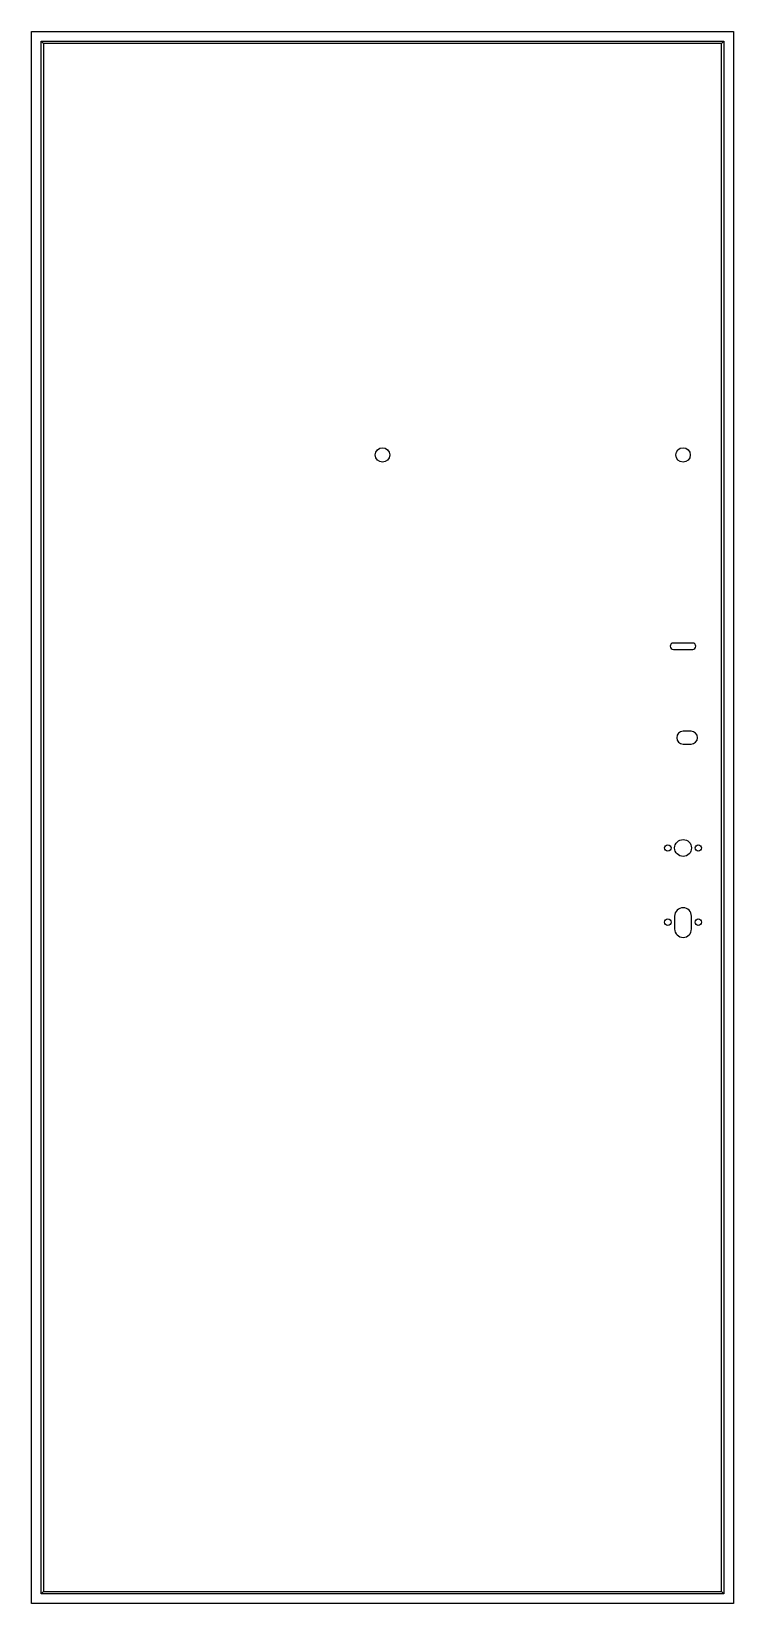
# Model space of a CAD drawing. Header units: millimetres. Extents: x -298 to 578, y -872 to 1088.
import ezdxf

# ---------------------------------------------------------------- set-up
doc = ezdxf.new("R2010")
doc.units = ezdxf.units.MM

msp = doc.modelspace()

# ---------------------------------------------------------------- linework, layer by layer
at = {"color": 7, "linetype": 'Continuous', "lineweight": 25}
for p, q in [((-298.3, 1087.95), (577.7, 1087.95)), ((-298.3, -872.05), (-298.3, 1087.95)), ((577.7, 1087.95), (577.7, -872.05)), ((-286.3, -860.05), (-286.3, 1075.95)), ((-283.3, 1072.95), (-286.3, 1075.95)), ((-286.3, 1075.95), (565.7, 1075.95)), ((562.7, 1072.95), (-283.3, 1072.95)), ((-283.3, 1072.95), (-283.3, -857.05)), ((565.7, 1075.95), (562.7, 1072.95)), ((562.7, -857.05), (562.7, 1072.95)), ((565.7, 1075.95), (565.7, -860.05)), ((526.7, 325.45), (502.7, 325.45)), ((502.7, 317.45), (526.7, 317.45)), ((524.7, 215.45), (514.7, 215.45)), ((514.7, 199.45), (524.7, 199.45)), ((504.2, -15.05), (504.2, -31.05)), ((525.2, -31.05), (525.2, -15.05)), ((-283.3, -857.05), (-286.3, -860.05)), ((565.7, -860.05), (-286.3, -860.05)), ((-283.3, -857.05), (562.7, -857.05)), ((565.7, -860.05), (562.7, -857.05)), ((577.7, -872.05), (-298.3, -872.05))]:
    msp.add_line(p, q, dxfattribs=at)
for centre, radius in [((139.7, 559.95), 9), ((514.7, 559.95), 9), ((514.7, 69.95), 10.5), ((495.7, 69.95), 4), ((533.7, 69.95), 4), ((495.7, -22.55), 4), ((533.7, -22.55), 4)]:
    msp.add_circle(centre, radius, dxfattribs=at)
for centre, radius, start, end in [((502.7, 321.45), 4, 90, 270), ((526.7, 321.45), 4, 270, 90), ((514.7, 207.45), 8, 90, 270), ((524.7, 207.45), 8, 270, 90), ((514.7, -15.05), 10.5, 0, 180), ((514.7, -31.05), 10.5, 180, 0)]:
    msp.add_arc(centre, radius, start, end, dxfattribs=at)

doc.saveas('drawing.dxf')
